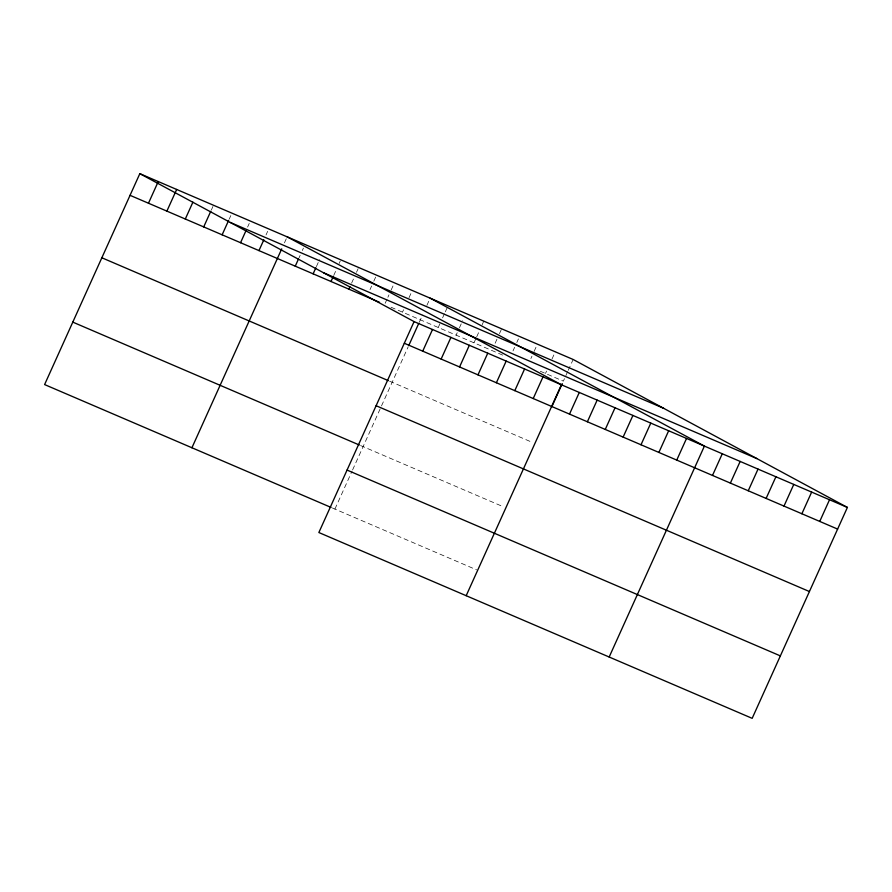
<?xml version="1.0" encoding="UTF-8"?>
<svg xmlns="http://www.w3.org/2000/svg" width="892" height="892" viewBox="0 0 892 892"><rect width="100%" height="100%" fill="white"/><g stroke="black" fill="none" stroke-linecap="round" stroke-linejoin="round"><path stroke-width="0.67" stroke-dasharray="4.46 3.34" d="M211.326 210.066L212.954 206.453M229.199 219.164L230.827 215.552M247.608 227.059L249.236 223.446M266.028 234.953L267.656 231.34M284.436 242.858L286.611 238.041M299.054 257.743L300.147 255.335M302.321 250.518L303.403 248.11M316.381 266.608L319.648 259.394M333.719 275.483L336.429 269.462M339.15 263.441L340.242 261.033M351.593 283.143L354.302 277.122M356.477 272.316L358.116 268.704M370.002 289.61L371.641 285.998M373.815 281.181L375.989 276.364M385.166 303.291L387.34 298.474M387.886 297.27L388.968 294.862M391.142 290.045L393.863 284.035M402.493 312.155L403.585 309.747M409.015 297.716L412.271 290.491M334.913 509.076L352.061 471.121M352.608 469.894L408.202 346.765M419.262 322.268L422.54 315.01M426.889 305.376L430.156 298.162M438.24 327.487L439.868 323.874M442.588 317.864L444.762 313.047M445.309 311.843L447.483 307.026M456.113 335.158L457.206 332.749M459.38 327.933L462.636 320.707M473.987 342.818L476.161 338.001M476.707 336.797L479.428 330.787M482.137 324.766L483.776 321.153M495.127 343.264L497.301 338.447M499.475 333.63L501.65 328.813M513 350.924L514.628 347.311M516.803 342.506L518.43 338.893M530.874 358.595L531.955 356.187M534.13 351.37L536.85 345.349M545.48 373.48L546.573 371.072M552.003 359.03L555.27 351.816M567.702 371.518L563.354 381.14L539.102 370.738M568.249 370.314L573.143 359.476M391.008 307.227L503.356 355.406M389.614 381.185L532.602 442.499M360.558 445.532L503.556 506.857M332.359 507.983L476.629 569.854"/><path stroke-width="1.34" d="M139.832 173.661L414.089 321.599L318.857 532.524L752.168 718.339L847.4 507.425L573.143 359.476L139.832 173.661L44.6 384.575L331.088 507.437M148.473 203.22L158.252 181.555M166.882 211.114L176.672 189.45M185.302 219.019L192.906 202.161M203.71 226.914L210.78 211.259M222.13 234.808L228.653 220.369M240.55 242.713L245.98 230.671M258.959 250.607L263.854 239.77M191.925 447.762L281.727 248.868M295.252 266.173L298.508 258.948M313.125 273.833L315.846 267.812M330.999 281.493L333.173 276.687M348.872 289.164L349.954 286.756M408.759 345.538L418.705 323.495M422.73 351.158L432.508 329.494M441.139 359.063L450.928 337.399M459.558 366.958L469.337 345.293M477.978 374.852L487.757 353.187M496.387 382.757L506.177 361.082M514.807 390.651L524.585 368.987M533.215 398.546L543.005 376.881M466.182 595.7L561.414 384.775L287.157 236.837M551.747 406.863L562.25 383.593M569.509 414.111L579.287 392.447M587.382 421.771L597.161 400.107M605.255 429.442L615.045 407.778M623.129 437.102L632.919 415.438M641.002 444.773L650.792 423.109M658.876 452.434L668.666 430.769M676.749 460.105L686.539 438.429M609.169 657.025L704.412 446.1L430.156 298.162M712.496 475.436L722.286 453.76M730.37 483.096L740.159 461.432M748.243 490.767L758.033 469.092M766.116 498.427L775.906 476.763M783.99 506.087L793.78 484.423M801.875 513.759L811.653 492.094M819.748 521.419L829.527 499.754M230.337 222.476L663.648 408.302M323.584 272.774L756.895 458.6M130.054 195.326L379.513 302.299M414.089 321.599L847.4 507.425M404.31 343.264L837.621 529.09M101.855 257.777L388.343 380.639M376.112 405.726L809.423 591.541M72.798 322.123L359.286 444.985M347.055 470.073L780.366 655.888"/></g></svg>
